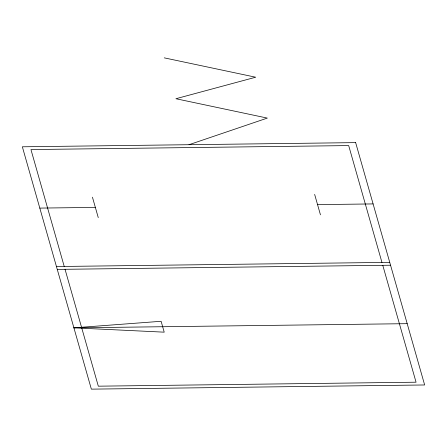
<?xml version="1.0" encoding="UTF-8"?>
<svg xmlns="http://www.w3.org/2000/svg" width="447" height="447" viewBox="0 0 447 447"><rect width="100%" height="100%" fill="white"/><g stroke="black" fill="none" stroke-linecap="round" stroke-linejoin="round"><path stroke-width="0.67" d="M188.997 144.711L267.323 118.092L175.906 98.726L255.69 77.219L164.267 57.859M73.9 327.841L161.121 321.287L164.217 332.171L73.9 327.841L407.195 323.667M39.805 208.095L95.356 207.402M317.549 204.62L373.1 203.921M56.445 266.535L389.739 262.361M57.261 269.396L390.555 265.222M381.962 262.462L348.682 145.582L30.944 149.561L64.223 266.44M382.777 265.322L416.056 382.202L98.318 386.18L65.038 269.301M314.643 194.4L320.46 214.834M92.445 197.183L98.262 217.616M355.644 142.621L22.35 146.795L91.356 389.141L424.65 384.968L355.644 142.621"/></g></svg>
